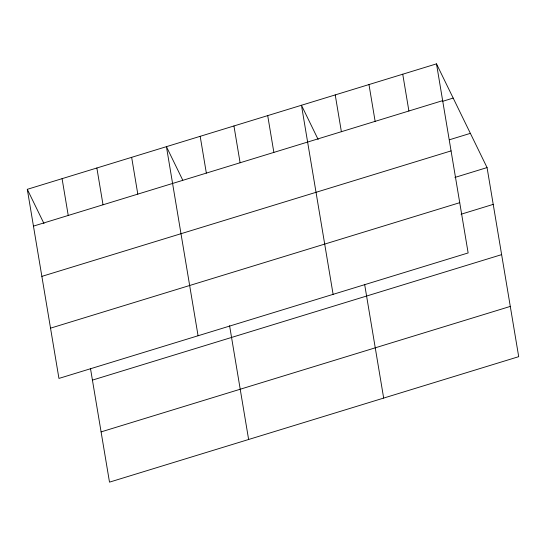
<?xml version="1.0" encoding="UTF-8"?>
<svg xmlns="http://www.w3.org/2000/svg" width="546" height="546" viewBox="0 0 546 546"><rect width="100%" height="100%" fill="white"/><g stroke="black" fill="none" stroke-linecap="round" stroke-linejoin="round"><path stroke-width="0.82" d="M436.5 63.855L468.14 252.941L58.941 378.419L27.3 189.325L436.5 63.855L487.059 167.581L518.7 356.675L109.5 482.145L90.465 368.379M33.456 226.119L442.656 100.648M442.731 101.29L453.18 98.082M449.474 139.762L470.372 133.354M41.865 276.378L451.064 150.901M454.907 177.443L487.059 167.581M50.532 328.16L459.732 202.682M461.063 214.237L493.215 204.375M92.424 380.112L501.624 254.634M101.092 431.893L510.292 306.415M318.147 139.489L301.46 105.255L333.108 294.349M182.746 180.153L166.428 146.662L198.068 335.756M27.3 189.325L43.987 223.56M402.743 74.201L408.899 110.995M368.98 84.555L375.136 121.349M335.224 94.908L341.38 131.702M364.626 284.316L383.667 398.082M267.704 115.609L273.86 152.402M233.947 125.962L240.103 162.756M200.184 136.316L206.347 173.109M229.593 325.723L248.628 439.489M131.647 157.33L137.804 194.123M96.867 167.997L103.023 204.791M62.08 178.658L68.236 215.452"/></g></svg>
